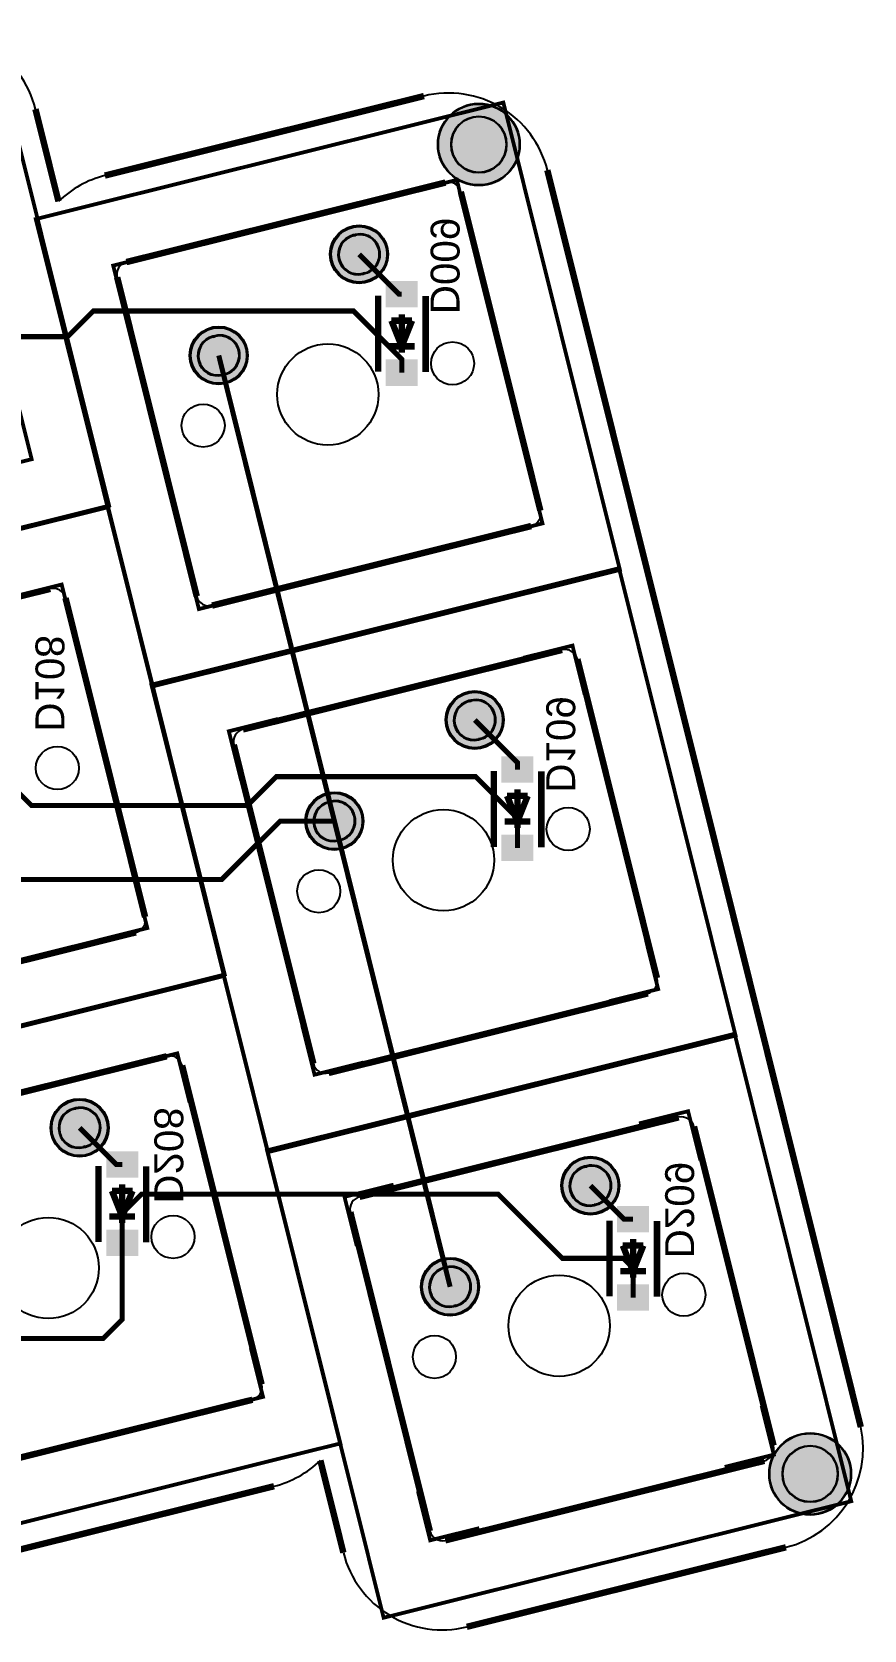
# Model space of a CAD drawing. Header units: millimetres. Extents: x 6 to 238, y 3 to 100.
# Drawn here: x 205.6 to 238.5, y 36.5 to 99.7 of the extents above; entities that cross this region are included whole.
import ezdxf

# ---------------------------------------------------------------- set-up
doc = ezdxf.new("R2010")
doc.units = ezdxf.units.MM
for name, color, linetype, true_color in [('BoardOutLine', 7, 'Continuous', 0xff00ff), ('BottomLayer', 7, 'Continuous', 0x0000ff), ('BottomPasteMaskLayer', 7, 'Continuous', 0x800000), ('BottomSilkLayer', 7, 'Continuous', 0x66cc33), ('BottomSolderMaskLayer', 7, 'Continuous', 0xaa00ff), ('Document', 7, 'Continuous', 0xffffff), ('Multi-Layer', 7, 'Continuous', 0xc0c0c0), ('TopLayer', 7, 'Continuous', 0xff0000), ('TopSilkLayer', 7, 'Continuous', 0xffcc00), ('TopSolderMaskLayer', 7, 'Continuous', 0x800080)]:
    doc.layers.add(name, color=color, linetype=linetype, true_color=true_color)
doc.styles.get("Standard").update_dxf_attribs({"font": 'arial.ttf'})

msp = doc.modelspace()

# ---------------------------------------------------------------- hatches: boundary and pattern name
at = {"layer": 'BottomLayer'}
for points in [[(220.8184404368808, 88.80708661417316), (220.8184404368808, 89.80708661417316), (219.61844043688097, 89.80708661417316), (219.61844043688097, 88.80708661417316)], [(220.8184404368808, 85.70726441452882), (220.8184404368808, 86.70726441452882), (219.61844043688097, 86.70726441452882), (219.61844043688097, 85.70726441452882)], [(225.39044958089903, 70.01104902209806), (225.39044958089903, 71.01104902209795), (224.1904495808992, 71.01104902209795), (224.1904495808992, 70.01104902209806)], [(225.39044958089903, 66.91122682245373), (225.39044958089903, 67.91122682245361), (224.1904495808992, 67.91122682245361), (224.1904495808992, 66.91122682245373)], [(209.76941833883666, 54.39001778003558), (209.76941833883666, 55.390017780035464), (208.56941833883684, 55.390017780035464), (208.56941833883684, 54.39001778003558)], [(229.9624587249175, 52.23101346202691), (229.9624587249175, 53.23101346202691), (228.76245872491768, 53.23101346202691), (228.76245872491768, 52.23101346202691)], [(209.76941833883666, 51.29019558039124), (209.76941833883666, 52.29019558039113), (208.56941833883684, 52.29019558039113), (208.56941833883684, 51.29019558039124)], [(229.9624587249175, 49.13119126238257), (229.9624587249175, 50.13119126238257), (228.76245872491768, 50.13119126238257), (228.76245872491768, 49.13119126238257)]]:
    msp.add_hatch(color=256, dxfattribs=at).paths.add_polyline_path(points)
at = {"layer": 'BottomPasteMaskLayer'}
for points in [[(220.8184404368808, 88.80708661417316), (220.8184404368808, 89.80708661417316), (219.61844043688097, 89.80708661417316), (219.61844043688097, 88.80708661417316)], [(220.8184404368808, 85.70726441452882), (220.8184404368808, 86.70726441452882), (219.61844043688097, 86.70726441452882), (219.61844043688097, 85.70726441452882)], [(225.39044958089903, 70.01104902209806), (225.39044958089903, 71.01104902209795), (224.1904495808992, 71.01104902209795), (224.1904495808992, 70.01104902209806)], [(225.39044958089903, 66.91122682245373), (225.39044958089903, 67.91122682245361), (224.1904495808992, 67.91122682245361), (224.1904495808992, 66.91122682245373)], [(209.76941833883666, 54.39001778003558), (209.76941833883666, 55.390017780035464), (208.56941833883684, 55.390017780035464), (208.56941833883684, 54.39001778003558)], [(229.9624587249175, 52.23101346202691), (229.9624587249175, 53.23101346202691), (228.76245872491768, 53.23101346202691), (228.76245872491768, 52.23101346202691)], [(209.76941833883666, 51.29019558039124), (209.76941833883666, 52.29019558039113), (208.56941833883684, 52.29019558039113), (208.56941833883684, 51.29019558039124)], [(229.9624587249175, 49.13119126238257), (229.9624587249175, 50.13119126238257), (228.76245872491768, 50.13119126238257), (228.76245872491768, 49.13119126238257)]]:
    msp.add_hatch(color=256, dxfattribs=at).paths.add_polyline_path(points)
at = {"layer": 'BottomSolderMaskLayer'}
for points in [[(221.64079248158495, 95.22936245872495, 1), (224.89159258318514, 95.22936245872495, 1)], [(217.38239776479548, 90.88773177546352, 1), (219.68389636779267, 90.88773177546352, 1)], [(220.84892049784094, 88.78591990517305), (220.84892049784094, 89.82825332317327), (219.58796037592083, 89.82825332317327), (219.58796037592083, 88.78591990517305)], [(211.8352806705613, 86.88696977393954, 1), (214.1367792735585, 86.88696977393954, 1)], [(220.84892049784094, 85.68609770552871), (220.84892049784094, 86.72843112352894), (219.58796037592083, 86.72843112352894), (219.58796037592083, 85.68609770552871)], [(221.95440690881372, 72.47269494538989, 1), (224.2559055118109, 72.47269494538989, 1)], [(225.42092964185917, 69.98988231309795), (225.42092964185917, 71.03221573109806), (224.1599695199393, 71.03221573109806), (224.1599695199393, 69.98988231309795)], [(216.40728981457954, 68.47193294386591, 1), (218.70878841757673, 68.47193294386591, 1)], [(225.42092964185917, 66.89006011345361), (225.42092964185917, 67.93239353145384), (224.1599695199393, 67.93239353145384), (224.1599695199393, 66.89006011345361)], [(206.33337566675135, 56.34366268732538, 1), (208.63487426974854, 56.34366268732538, 1)], [(209.7998983997968, 54.368851071035465), (209.7998983997968, 55.41118448903558), (208.5389382778767, 55.41118448903558), (208.5389382778767, 54.368851071035465)], [(226.5264160528322, 54.057658115316144, 1), (228.82791465582937, 54.057658115316144, 1)], [(229.9929387858774, 52.209846753026795), (229.9929387858774, 53.25218017102702), (228.73197866395753, 53.25218017102702), (228.73197866395753, 52.209846753026795)], [(209.7998983997968, 51.26902887139113), (209.7998983997968, 52.311362289391354), (208.5389382778767, 52.311362289391354), (208.5389382778767, 51.26902887139113)], [(220.979298958598, 50.05689611379228, 1), (223.2807975615952, 50.05689611379228, 1)], [(229.9929387858774, 49.11002455338246), (229.9929387858774, 50.152357971382685), (228.73197866395753, 50.152357971382685), (228.73197866395753, 49.11002455338246)], [(234.73934467868943, 42.65481330962655, 1), (237.99014478028963, 42.65481330962655, 1)]]:
    msp.add_hatch(color=256, dxfattribs=at).paths.add_polyline_path(points)
at = {"layer": 'Document'}
for points in [[(220.34544069088133, 88.90017780035555), (220.34544069088133, 89.78917957835915), (220.09144018288043, 89.78917957835915), (220.09144018288043, 88.90017780035555)], [(219.7820675641351, 89.22854965709939), (220.6710693421387, 89.22854965709939), (220.6710693421387, 89.4825501651004), (219.7820675641351, 89.4825501651004)], [(220.34544069088133, 85.85217170434339), (220.34544069088133, 86.741173482347), (220.09144018288043, 86.741173482347), (220.09144018288043, 85.85217170434339)], [(224.9174498348998, 70.10414020828046), (224.9174498348998, 70.99314198628394), (224.66344932689867, 70.99314198628394), (224.66344932689867, 70.10414020828046)], [(224.35407670815357, 70.43251206502418), (225.24307848615695, 70.43251206502418), (225.24307848615695, 70.6865125730252), (224.35407670815357, 70.6865125730252)], [(224.9174498348998, 67.05613411226818), (224.9174498348998, 67.94513589027179), (224.66344932689867, 67.94513589027179), (224.66344932689867, 67.05613411226818)], [(208.73304546609097, 54.8114808229617), (209.62204724409457, 54.8114808229617), (209.62204724409457, 55.06548133096271), (208.73304546609097, 55.06548133096271)], [(209.2964185928372, 54.48310896621797), (209.2964185928372, 55.37211074422146), (209.0424180848363, 55.37211074422146), (209.0424180848363, 54.48310896621797)], [(229.48945897891804, 52.3241046482093), (229.48945897891804, 53.2131064262129), (229.2354584709169, 53.2131064262129), (229.2354584709169, 52.3241046482093)], [(228.9260858521718, 52.65247650495303), (229.8150876301754, 52.65247650495303), (229.8150876301754, 52.90647701295404), (228.9260858521718, 52.90647701295404)], [(209.2964185928372, 51.4351028702057), (209.2964185928372, 52.3241046482093), (209.0424180848363, 52.3241046482093), (209.0424180848363, 51.4351028702057)], [(229.48945897891804, 49.27609855219714), (229.48945897891804, 50.16510033020063), (229.2354584709169, 50.16510033020063), (229.2354584709169, 49.27609855219714)]]:
    msp.add_hatch(color=256, dxfattribs=at).paths.add_polyline_path(points)
at = {"layer": 'Multi-Layer'}
for points in [[(217.4331978663957, 90.88773177546352, 1), (219.63309626619247, 90.88773177546352, 1)], [(211.8860807721615, 86.88696977393954, 1), (214.0859791719583, 86.88696977393954, 1)], [(222.00520701041393, 72.47269494538989, 1), (224.2051054102107, 72.47269494538989, 1)], [(216.45808991617974, 68.47193294386591, 1), (218.65798831597652, 68.47193294386591, 1)], [(206.38417576835155, 56.34366268732538, 1), (208.58407416814833, 56.34366268732538, 1)], [(226.5772161544324, 54.057658115316144, 1), (228.77711455422917, 54.057658115316144, 1)], [(221.0300990601982, 50.05689611379228, 1), (223.229997459995, 50.05689611379228, 1)]]:
    msp.add_hatch(color=256, dxfattribs=at).paths.add_polyline_path(points)
at = {"layer": 'TopSolderMaskLayer'}
for points in [[(221.64079248158495, 95.22936245872495, 1), (224.89159258318514, 95.22936245872495, 1)], [(217.38239776479548, 90.88773177546352, 1), (219.68389636779267, 90.88773177546352, 1)], [(211.8352806705613, 86.88696977393954, 1), (214.1367792735585, 86.88696977393954, 1)], [(221.95440690881372, 72.47269494538989, 1), (224.2559055118109, 72.47269494538989, 1)], [(216.40728981457954, 68.47193294386591, 1), (218.70878841757673, 68.47193294386591, 1)], [(206.33337566675135, 56.34366268732538, 1), (208.63487426974854, 56.34366268732538, 1)], [(226.5264160528322, 54.057658115316144, 1), (228.82791465582937, 54.057658115316144, 1)], [(220.979298958598, 50.05689611379228, 1), (223.2807975615952, 50.05689611379228, 1)], [(234.73934467868943, 42.65481330962655, 1), (237.99014478028963, 42.65481330962655, 1)]]:
    msp.add_hatch(color=256, dxfattribs=at).paths.add_polyline_path(points)

# ---------------------------------------------------------------- linework, layer by layer
at = {"layer": 'BoardOutLine', "const_width": 0.25400050800101603}
for points in [[(206.6491744983491, 92.98143256286517), (205.7394462788925, 96.63020066040133)], [(221.09568199136402, 97.14655829311653), (208.48183896367777, 94.00157480314954)], [(238.3659639319278, 44.508204216408444), (225.9748793497588, 94.21483362966728)], [(217.00259080518185, 43.18907797815598), (217.912319024638, 39.54028448056886)], [(202.55610871221734, 39.023952247904504), (215.16995173990358, 42.16893573787149)], [(222.79151638303279, 36.60858521717046), (235.4053594107188, 39.75356870713733)]]:
    msp.add_lwpolyline(points, dxfattribs=at)
at = {"layer": 'BoardOutLine'}
for centre, start, end in [((201.83400614468405, 95.65649062114403), 13.999647104481825, 103.99996670544493), ((222.06941977772544, 93.24112507696123), 13.999997933990905, 104.000054175983), ((209.455523149074, 90.09612822310919), 103.99926780896858, 134.2052330656519), ((234.4316240094647, 43.659002517968474), 284.0000191845836, 12.179913261745014), ((214.1962333993763, 46.07437380238605), 283.99976889046343, 314.2054069224996), ((221.8177546832078, 40.51401247092815), 193.99991046096147, 284.00040500558)]:
    msp.add_arc(centre, 4.024993649987301, start, end, dxfattribs=at)
at = {"layer": 'BottomLayer', "const_width": 0.2}
for points in [[(218.53302006604008, 90.88775717551437), (220.11369062738117, 89.30708661417316), (220.21844043688088, 89.30708661417316)], [(200.02540005080004, 88.49326898653806), (200.88849377698762, 87.63017526035048), (207.0104140208282, 87.63017526035048), (208.02641605283225, 88.64617729235454), (218.31343662687323, 88.64617729235454), (220.21844043688088, 86.741173482347), (220.21844043688088, 86.20726441452882)], [(223.10502921005832, 72.47272034544073), (224.79044958089912, 70.78729997459993), (224.79044958089912, 70.51104902209806)], [(204.47040894081783, 70.20523241046487), (205.58750317500653, 69.0881381762764), (214.12242824485656, 69.0881381762764), (215.26543053086107, 70.2311404622809), (223.1394462788926, 70.2311404622809), (224.79044958089912, 68.58013716027438), (224.79044958089912, 67.41122682245373)], [(130.8102616205233, 59.95427990855978), (155.06731013462036, 59.94411988823981), (157.73431546863094, 57.277114554229115), (169.79933959867913, 57.277114554229115), (170.56134112268228, 58.039116078232155), (192.2783845567692, 58.039116078232155), (200.40640081280162, 66.16713233426469), (213.1064262128525, 66.16713233426469), (215.41021082042153, 68.47091694183393), (217.5590551181101, 68.47091694183393)], [(207.48399796799595, 56.34368808737622), (208.9376682753366, 54.89001778003558), (209.16941833883675, 54.89001778003558)], [(209.16941833883675, 51.79019558039124), (209.16941833883675, 52.95910591821189), (209.93141986283968, 53.72110744221493), (224.0284480568962, 53.72110744221493), (226.56845313690633, 51.18110236220468), (228.981457962916, 51.18110236220468), (229.3624587249176, 50.80010160020322), (229.3624587249176, 49.63119126238257)], [(227.67703835407679, 54.05768351536699), (229.00370840741675, 52.73101346202691), (229.3624587249176, 52.73101346202691)], [(189.6113792227584, 51.409194818389665), (193.0144780289561, 48.006096012192074), (208.4074168148336, 48.006096012192074), (209.16941833883675, 48.768097536195114), (209.16941833883675, 51.79019558039124)]]:
    msp.add_lwpolyline(points, dxfattribs=at)
at = {"layer": 'BottomSilkLayer', "const_width": 0.25400050800101603}
for points in [[(219.28529337058694, 86.25049530099068), (219.28529337058694, 89.25049530099056)], [(221.16497332994663, 86.23713487426983), (221.16497332994663, 89.23713487426971)], [(220.21844043688088, 86.99517399034801), (220.21844043688088, 88.51917703835409)], [(219.81203962407926, 88.26517653035307), (220.21844043688088, 87.24917449834902)], [(220.62484124968273, 88.26517653035307), (219.81203962407926, 88.26517653035307)], [(220.21844043688088, 87.24917449834902), (220.62484124968273, 88.26517653035307)], [(220.7264414528829, 87.24917449834902), (219.71043942087886, 87.24917449834902)], [(223.85730251460518, 67.45445770891547), (223.85730251460518, 70.45445770891536)], [(225.73698247396487, 67.44109728219462), (225.73698247396487, 70.4410972821945)], [(224.3840487680975, 69.46913893827787), (224.79044958089912, 68.45313690627381)], [(225.19685039370097, 69.46913893827787), (224.3840487680975, 69.46913893827787)], [(224.79044958089912, 68.1991363982728), (224.79044958089912, 69.72313944627888)], [(224.79044958089912, 68.45313690627381), (225.19685039370097, 69.46913893827787)], [(225.29845059690115, 68.45313690627381), (224.2824485648971, 68.45313690627381)], [(208.2362712725428, 51.833426466852984), (208.2362712725428, 54.83342646685287)], [(210.1159512319025, 51.82006604013213), (210.1159512319025, 54.82006604013202)], [(208.7630175260349, 53.84810769621538), (209.16941833883675, 52.832105664211326)], [(209.57581915163837, 53.84810769621538), (208.7630175260349, 53.84810769621538)], [(209.16941833883675, 52.57810515621031), (209.16941833883675, 54.10210820421639)], [(209.16941833883675, 52.832105664211326), (209.57581915163837, 53.84810769621538)], [(209.67741935483878, 52.832105664211326), (208.66141732283472, 52.832105664211326)], [(228.42931165862342, 49.674422148844315), (228.42931165862342, 52.674422148844315)], [(230.3089916179831, 49.66106172212346), (230.3089916179831, 52.66106172212346)], [(229.3624587249176, 50.41910083820164), (229.3624587249176, 51.94310388620772)], [(228.95605791211574, 51.68910337820671), (229.3624587249176, 50.67310134620266)], [(229.7688595377192, 51.68910337820671), (228.95605791211574, 51.68910337820671)], [(229.3624587249176, 50.67310134620266), (229.7688595377192, 51.68910337820671)], [(229.8704597409196, 50.67310134620266), (228.85445770891556, 50.67310134620266)]]:
    msp.add_lwpolyline(points, dxfattribs=at)
at = {"layer": 'BottomSolderMaskLayer'}
for points in [[(223.26864384373926, 96.33885178092937), (223.26348318825694, 96.33885178092937)], [(223.26864384373926, 94.11976992341083), (223.26348318825694, 94.11976992341083)], [(218.30133651024067, 91.65214175059846), (218.37874403166467, 91.67143384141669)], [(218.68731094277285, 90.10408285576595), (218.76471846419685, 90.12337494658418)], [(212.75443200102933, 87.65137974907448), (212.83183952245332, 87.67067183989282)], [(213.1404064335615, 86.10332085424197), (213.2178139549855, 86.12261294506031)], [(222.8733456542589, 73.23710492052483), (222.9507531756829, 73.25639701134305)], [(223.2593200867911, 71.68904602569232), (223.33672760821509, 71.70833811651055)], [(217.32644114504757, 69.23634291900085), (217.40384866647156, 69.25563500981919)], [(217.71241557757975, 67.68828402416834), (217.78982309900374, 67.70757611498668)], [(207.25231441219654, 57.10807266246031), (207.3297219336203, 57.127364753278535)], [(207.63828884472872, 55.560013767627815), (207.71569636615249, 55.57930585844604)], [(227.44535479827738, 54.822068090451076), (227.52276231970114, 54.841360181269415)], [(227.83132923080956, 53.27400919561858), (227.90873675223332, 53.29330128643692)], [(221.8984502890658, 50.82130608892721), (221.97585781049003, 50.840598179745434)], [(222.284424721598, 49.273247194094715), (222.3618322430222, 49.29253928491294)], [(236.3673250572308, 43.76450905805037), (236.36216440174826, 43.76450905805037)], [(236.3673250572308, 41.54542720053181), (236.36216440174826, 41.54542720053181)]]:
    msp.add_lwpolyline(points, close=True, dxfattribs=at)
for centre, radius in [((223.26619253238505, 95.22936245872495), 1.6254000508001019), ((218.53314706629408, 90.88773177546352), 1.1507493014986032), ((212.9860299720599, 86.88696977393954), 1.1507493014986032), ((223.10515621031232, 72.47269494538989), 1.1507493014986032), ((217.55803911607813, 68.47193294386591), 1.1507493014986032), ((207.48412496824994, 56.34366268732538), 1.1507493014986032), ((227.67716535433078, 54.057658115316144), 1.1507493014986032), ((222.1300482600966, 50.05689611379228), 1.1507493014986032), ((236.36474472948953, 42.65481330962655), 1.6254000508001019)]:
    msp.add_circle(centre, radius, dxfattribs=at)
for centre, radius, start, end in [((223.26348318825694, 95.2293108521701), 1.1095409287592772, 90, 270), ((223.26864384373926, 95.2293108521701), 1.1095409287592772, 270, 90), ((218.49432372650676, 90.8781123031822), 0.7977252980253566, 464, 284), ((218.57173124793076, 90.89740439400043), 0.7977252980253566, 284, 464), ((212.94741921729542, 86.87735030165823), 0.7977252980253566, 464, 284), ((213.0248267387194, 86.89664239247656), 0.7977252980253566, 284, 464), ((223.066332870525, 72.46307547310857), 0.7977252980253566, 464, 284), ((223.143740391949, 72.4823675639268), 0.7977252980253566, 284, 464), ((217.51942836131366, 68.4623134715846), 0.7977252980253566, 464, 284), ((217.59683588273765, 68.48160556240293), 0.7977252980253566, 284, 464), ((207.44530162846263, 56.33404321504406), 0.7977252980253566, 464, 284), ((207.5227091498864, 56.35333530586229), 0.7977252980253566, 284, 464), ((227.63834201454347, 54.04803864303483), 0.7977252980253566, 464, 284), ((227.71574953596723, 54.06733073385317), 0.7977252980253566, 284, 464), ((222.0914375053319, 50.04727664151096), 0.7977252980253566, 464, 284), ((222.16884502675612, 50.06656873232919), 0.7977252980253566, 284, 464), ((236.36216440174826, 42.65496812929109), 1.1095409287592772, 90, 270), ((236.3673250572308, 42.65496812929109), 1.1095409287592772, 270, 90)]:
    msp.add_arc(centre, radius, start, end, dxfattribs=at)
at = {"layer": 'Document', "const_width": 0.15011430022860048}
for points in [[(185.55798831597667, 94.82194564389124), (204.0421640843283, 99.43058166116339), (208.65080010160023, 80.94640589281187), (190.1666243332486, 76.33776987553972), (185.55798831597667, 94.82194564389124)], [(205.7510287020575, 92.28194056388111), (224.23520447040914, 96.89057658115314), (228.84384048768106, 78.40640081280162), (210.35966471932943, 73.79776479552959), (205.7510287020575, 92.28194056388111)], [(190.1299974599949, 76.27990855981704), (208.61417322834654, 80.88854457708919), (213.22280924561846, 62.40436880873767), (194.73863347726683, 57.795732791465525), (190.1299974599949, 76.27990855981704)], [(210.32303784607575, 73.86690373380748), (228.80721361442738, 78.47553975107951), (233.4158496316993, 59.99136398272799), (214.93167386334767, 55.382727965455956), (210.32303784607575, 73.86690373380748)], [(194.70200660401315, 57.73787147574296), (213.18618237236478, 62.346507493015), (217.79481838963693, 43.86233172466348), (199.3106426212853, 39.253695707391444), (194.70200660401315, 57.73787147574296)], [(214.895046990094, 55.45186690373373), (233.37922275844562, 60.06050292100588), (237.98785877571754, 41.57632715265436), (219.5036830073659, 36.96769113538221), (214.895046990094, 55.45186690373373)]]:
    msp.add_lwpolyline(points, close=True, dxfattribs=at)
for points in [[(220.45544831089683, 93.34584709169417), (222.39606299212596, 93.82969265938527), (222.87988315976645, 91.88910337820676)], [(210.752501905004, 90.92661925323841), (208.81191262382526, 90.44279908559815), (209.29575819151637, 88.5021844043689)], [(203.64932689865373, 82.30172720345445), (205.58991617983247, 82.78554737109471), (205.10607061214114, 84.72616205232407)], [(223.84236728473456, 79.76172212344432), (225.7829565659133, 80.24554229108458), (225.29911099822198, 82.18615697231394)], [(211.71498602997212, 78.79923799847597), (212.19880619761238, 76.85864871729746), (214.13942087884175, 77.34249428498867)], [(204.83441706883423, 77.3438150876301), (206.7750317500636, 77.82766065532121), (207.25885191770385, 75.8870713741428)], [(225.02745745491507, 74.93081026162042), (226.96807213614443, 75.41465582931164), (227.4518923037847, 73.47406654813312)], [(215.32451104902225, 72.51158242316478), (213.3839217678435, 72.02776225552452), (213.86776733553484, 70.08714757429516)], [(208.22133604267196, 63.75969011938025), (210.1619253238507, 64.24351028702051), (209.6780797561596, 66.18412496824988)], [(228.4143764287528, 61.34668529337068), (230.35496570993155, 61.830505461010944), (229.87112014224022, 63.77112014224019)], [(216.28699517399036, 60.38420116840234), (216.77081534163062, 58.443611887223824), (218.71143002286, 58.92745745491493)], [(209.40642621285247, 58.80177800355591), (211.34704089408183, 59.28562357124713), (211.83086106172232, 57.34503429006861)], [(229.5994665989333, 56.51577343154679), (231.54008128016267, 56.999618999237896), (232.02390144780293, 55.05902971805949)], [(219.8965201930405, 54.09654559309115), (217.95593091186174, 53.61272542545089), (218.43977647955307, 51.67211074422153)], [(212.79334518669043, 45.21765303530617), (214.73393446786895, 45.70147320294643), (214.25008890017784, 47.64208788417568)], [(232.98638557277104, 42.93164846329694), (234.9269748539498, 43.4154686309372), (234.44312928625868, 45.35608331216656)], [(220.8590043180086, 41.969164338328596), (221.3428244856491, 40.02857505715019), (223.28343916687822, 40.5124206248413)]]:
    msp.add_lwpolyline(points, dxfattribs=at)
at = {"layer": 'Multi-Layer'}
for points in [[(223.268605537211, 96.32151384302774), (223.26352552705112, 96.32151384302774)], [(223.268605537211, 94.137109474219), (223.26352552705112, 94.137109474219)], [(218.31156984236983, 91.61839669044456), (218.38556019035033, 91.6368371273255)], [(218.68050534178067, 90.13867722370311), (218.75449568976117, 90.15711766058406)], [(212.76465594854196, 87.61763468892069), (212.83864629652268, 87.63607512580153)], [(213.1335914479528, 86.13791522217925), (213.20758179593352, 86.15635565906008)], [(222.88357898638807, 73.20335986037092), (222.9575693343688, 73.22180029725176)], [(223.2525144857989, 71.72364039362948), (223.32650483377964, 71.74208083051032)], [(217.3366650925602, 69.20259785884694), (217.41065544054092, 69.2210382957279)], [(217.70560059197103, 67.7228783921055), (217.77959093995176, 67.74131882898645)], [(207.26254774432547, 57.07432760230641), (207.3365380923062, 57.09276803918725)], [(207.6314832437363, 55.59460813556497), (207.70547359171704, 55.613048572445805)], [(227.4555881304063, 54.78832303029729), (227.52957847838704, 54.80676346717813)], [(227.82452362981715, 53.30860356355585), (227.89851397779788, 53.327044000436686)], [(221.90867423657843, 50.78756102877331), (221.98266458455916, 50.80600146565415)], [(222.27760973598927, 49.30784156203187), (222.35160008397, 49.326281998912705)], [(236.3672847345697, 43.74716789433576), (236.3622047244096, 43.74716789433576)], [(236.3672847345697, 41.56276352552702), (236.3622047244096, 41.56276352552702)]]:
    msp.add_lwpolyline(points, close=True, dxfattribs=at)
for centre, radius in [((223.26619253238505, 95.22936245872495), 1.6), ((218.53314706629408, 90.88773177546352), 1.0999491998984), ((212.9860299720599, 86.88696977393954), 1.0999491998984), ((217.29743459486917, 85.34417068834136), 2), ((222.2265684531369, 86.57302514605033), 0.8509017018034037), ((212.36830073660144, 84.1153162306324), 0.8509017018034037), ((223.10515621031232, 72.47269494538989), 1.0999491998984), ((206.60553721107453, 70.57099314198638), 0.8509017018034037), ((217.55803911607813, 68.47193294386591), 1.0999491998984), ((221.8694437388874, 66.92913385826773), 2), ((226.79857759715514, 68.1579883159767), 0.8509017018034037), ((216.9403098806199, 65.70027940055877), 0.8509017018034037), ((207.48412496824994, 56.34366268732538), 1.0999491998984), ((227.67716535433078, 54.057658115316144), 1.0999491998984), ((206.24841249682504, 50.80010160020322), 2), ((211.17754635509277, 52.02895605791218), 0.8509017018034037), ((222.1300482600966, 50.05689611379228), 1.0999491998984), ((231.3705867411736, 49.74295148590306), 0.8509017018034037), ((226.44145288290588, 48.5140970281941), 2), ((221.51231902463815, 47.28524257048514), 0.8509017018034037), ((236.36474472948953, 42.65481330962655), 1.6)]:
    msp.add_circle(centre, radius, dxfattribs=at)
for centre, radius, start, end in [((223.26352552705112, 95.22931165862337), 1.092202184404369, 90, 270), ((223.268605537211, 95.22931165862337), 1.092202184404369, 270, 90), ((218.57002794005575, 90.89697739395478), 0.7625095250190501, 284, 464), ((218.49603759207525, 90.87853695707383), 0.7625095250190501, 464, 284), ((212.94912369824738, 86.87777495554997), 0.7625095250190501, 464, 284), ((213.0231140462281, 86.8962153924308), 0.7625095250190501, 284, 464), ((223.0680467360935, 72.4635001270002), 0.7625095250190501, 464, 284), ((223.14203708407422, 72.48194056388104), 0.7625095250190501, 284, 464), ((217.52113284226562, 68.46273812547622), 0.7625095250190501, 464, 284), ((217.59512319024634, 68.48117856235717), 0.7625095250190501, 284, 464), ((207.4470154940309, 56.33446786893569), 0.7625095250190501, 464, 284), ((207.52100584201162, 56.35290830581653), 0.7625095250190501, 284, 464), ((227.64005588011173, 54.04846329692657), 0.7625095250190501, 464, 284), ((227.71404622809246, 54.06690373380741), 0.7625095250190501, 284, 464), ((222.09314198628385, 50.04770129540259), 0.7625095250190501, 464, 284), ((222.16713233426458, 50.06614173228343), 0.7625095250190501, 284, 464), ((236.3622047244096, 42.65496570993139), 1.092202184404369, 90, 270), ((236.3672847345697, 42.65496570993139), 1.092202184404369, 270, 90)]:
    msp.add_arc(centre, radius, start, end, dxfattribs=at)
at = {"layer": 'TopLayer', "const_width": 0.2}
for points in [[(212.98610617221243, 86.88699517399027), (217.5581153162309, 68.47195834391664)], [(217.5581153162309, 68.47195834391664), (222.13012446024914, 50.05692151384301)]]:
    msp.add_lwpolyline(points, dxfattribs=at)
at = {"layer": 'TopSilkLayer', "const_width": 0.25400050800101603}
for points in [[(209.3345948691899, 90.58128016256035), (221.9484378968757, 93.72626365252734)], [(222.55455930911853, 93.36207772415548), (225.69954279908552, 80.74823469646935)], [(212.11539243078482, 77.36134112268235), (208.97040894081806, 89.97518415036836)], [(225.3353568707139, 80.14213868427737), (212.72151384302765, 76.99712979425965)], [(193.70779781559554, 74.51249682499372), (206.32164084328178, 77.65748031496071)], [(206.9277622555246, 77.29329438658874), (210.0727457454916, 64.67945135890272)], [(213.943205486411, 72.0971551943104), (226.557048514097, 75.24213868427739)], [(227.16316992634006, 74.87795275590554), (230.30815341630705, 62.26410972821952)], [(216.72400304800613, 58.87719075438156), (213.57901955803914, 71.49103378206757)], [(209.70855981711952, 64.07335534671074), (197.09471678943373, 60.92837185674375)], [(229.94396748793497, 61.65798831597658), (217.33012446024895, 58.51300482600959)], [(198.31640843281707, 56.028371856743775), (210.9302768605537, 59.17335534671065)], [(211.5363728727457, 58.8091694183388), (214.68135636271268, 46.19532639065278)], [(218.5518161036323, 53.613004826009615), (231.1656591313183, 56.757988315976604)], [(231.77178054356114, 56.39380238760475), (234.91676403352812, 43.779959359918735)], [(221.3326136652272, 40.393065786131615), (218.18763017526044, 53.00690881381763)], [(214.31717043434105, 45.58920497840995), (201.7033274066548, 42.44422148844296)], [(234.55257810515627, 43.17386334772664), (221.93873507747003, 40.02887985775965)]]:
    msp.add_lwpolyline(points, dxfattribs=at)
at = {"layer": 'TopSilkLayer'}
for centre, start, end in [((222.069410940117, 93.24111880528187), 13.999760384711237, 104.00142847150629), ((209.45555975036814, 90.09613328014075), 104.00046453100379, 193.99860429965744), ((225.21439198953522, 80.62728556669708), 284.0004645310038, 13.998604299657433), ((206.44261388652285, 77.17233546771502), 13.999760384711237, 104.00142847150629), ((212.60054676136997, 77.48227612801395), 193.99693622471628, 284.0007244074508), ((226.6780215573383, 74.75699383703193), 13.999760384711237, 104.00142847150629), ((214.0641644052846, 71.61200682530887), 103.99976038472397, 194.00142847150946), ((209.58759493594152, 64.55850222913034), 284.0004645309781, 13.998604299651044), ((229.82300856906136, 62.14313668497823), 283.99976038469833, 14.001428471503061), ((211.05122599032597, 58.688204537160345), 14.000464531003786, 103.99860429965744), ((217.2091514170079, 58.99814967325517), 193.99976038471118, 284.0014284715063), ((231.28663217455937, 56.27284346873114), 13.999760384711237, 104.00142847150629), ((218.67278098481097, 53.127857943590016), 104.00046453100379, 193.99860429965744), ((214.19621151546698, 46.07435334741149), 283.999760384724, 14.001428471509477), ((234.43161322397782, 43.65901023014635), 284.0004645310038, 13.998604299657433), ((221.81776203422896, 40.51402470500523), 193.99976038471118, 284.0014284715063)]:
    msp.add_arc(centre, 0.5, start, end, dxfattribs=at)
at = {"layer": 'TopSolderMaskLayer'}
for points in [[(223.26864384373926, 96.33885178092937), (223.26348318825694, 96.33885178092937)], [(223.26864384373926, 94.11976992341083), (223.26348318825694, 94.11976992341083)], [(218.30133651024067, 91.65214175059846), (218.37874403166467, 91.67143384141669)], [(218.68731094277285, 90.10408285576595), (218.76471846419685, 90.12337494658418)], [(212.75443200102933, 87.65137974907448), (212.83183952245332, 87.67067183989282)], [(213.1404064335615, 86.10332085424197), (213.2178139549855, 86.12261294506031)], [(222.8733456542589, 73.23710492052483), (222.9507531756829, 73.25639701134305)], [(223.2593200867911, 71.68904602569232), (223.33672760821509, 71.70833811651055)], [(217.32644114504757, 69.23634291900085), (217.40384866647156, 69.25563500981919)], [(217.71241557757975, 67.68828402416834), (217.78982309900374, 67.70757611498668)], [(207.25231441219654, 57.10807266246031), (207.3297219336203, 57.127364753278535)], [(207.63828884472872, 55.560013767627815), (207.71569636615249, 55.57930585844604)], [(227.44535479827738, 54.822068090451076), (227.52276231970114, 54.841360181269415)], [(227.83132923080956, 53.27400919561858), (227.90873675223332, 53.29330128643692)], [(221.8984502890658, 50.82130608892721), (221.97585781049003, 50.840598179745434)], [(222.284424721598, 49.273247194094715), (222.3618322430222, 49.29253928491294)], [(236.3673250572308, 43.76450905805037), (236.36216440174826, 43.76450905805037)], [(236.3673250572308, 41.54542720053181), (236.36216440174826, 41.54542720053181)]]:
    msp.add_lwpolyline(points, close=True, dxfattribs=at)
for centre, radius in [((223.26619253238505, 95.22936245872495), 1.6254000508001019), ((218.53314706629408, 90.88773177546352), 1.1507493014986032), ((212.9860299720599, 86.88696977393954), 1.1507493014986032), ((223.10515621031232, 72.47269494538989), 1.1507493014986032), ((217.55803911607813, 68.47193294386591), 1.1507493014986032), ((207.48412496824994, 56.34366268732538), 1.1507493014986032), ((227.67716535433078, 54.057658115316144), 1.1507493014986032), ((222.1300482600966, 50.05689611379228), 1.1507493014986032), ((236.36474472948953, 42.65481330962655), 1.6254000508001019)]:
    msp.add_circle(centre, radius, dxfattribs=at)
for centre, radius, start, end in [((223.26348318825694, 95.2293108521701), 1.1095409287592772, 90, 270), ((223.26864384373926, 95.2293108521701), 1.1095409287592772, 270, 90), ((218.49432372650676, 90.8781123031822), 0.7977252980253566, 464, 284), ((218.57173124793076, 90.89740439400043), 0.7977252980253566, 284, 464), ((212.94741921729542, 86.87735030165823), 0.7977252980253566, 464, 284), ((213.0248267387194, 86.89664239247656), 0.7977252980253566, 284, 464), ((223.066332870525, 72.46307547310857), 0.7977252980253566, 464, 284), ((223.143740391949, 72.4823675639268), 0.7977252980253566, 284, 464), ((217.51942836131366, 68.4623134715846), 0.7977252980253566, 464, 284), ((217.59683588273765, 68.48160556240293), 0.7977252980253566, 284, 464), ((207.44530162846263, 56.33404321504406), 0.7977252980253566, 464, 284), ((207.5227091498864, 56.35333530586229), 0.7977252980253566, 284, 464), ((227.63834201454347, 54.04803864303483), 0.7977252980253566, 464, 284), ((227.71574953596723, 54.06733073385317), 0.7977252980253566, 284, 464), ((222.0914375053319, 50.04727664151096), 0.7977252980253566, 464, 284), ((222.16884502675612, 50.06656873232919), 0.7977252980253566, 284, 464), ((236.36216440174826, 42.65496812929109), 1.1095409287592772, 90, 270), ((236.3673250572308, 42.65496812929109), 1.1095409287592772, 270, 90)]:
    msp.add_arc(centre, radius, start, end, dxfattribs=at)

# ---------------------------------------------------------------- texts
at = {"layer": 'BottomSilkLayer', "text_generation_flag": 2}
for s, p in [('D009', (221.36144272288539, 88.51917703835409)), ('D108', (205.740411480823, 72.009144018288)), ('D109', (225.93345186690385, 69.59613919227843)), ('D208', (210.4394208788417, 53.34010668021335)), ('D209', (230.63246126492254, 51.18110236220468))]:
    msp.add_text(s, height=1.143002286004572, rotation=270, dxfattribs=at).set_placement(p)

doc.saveas('drawing.dxf')
